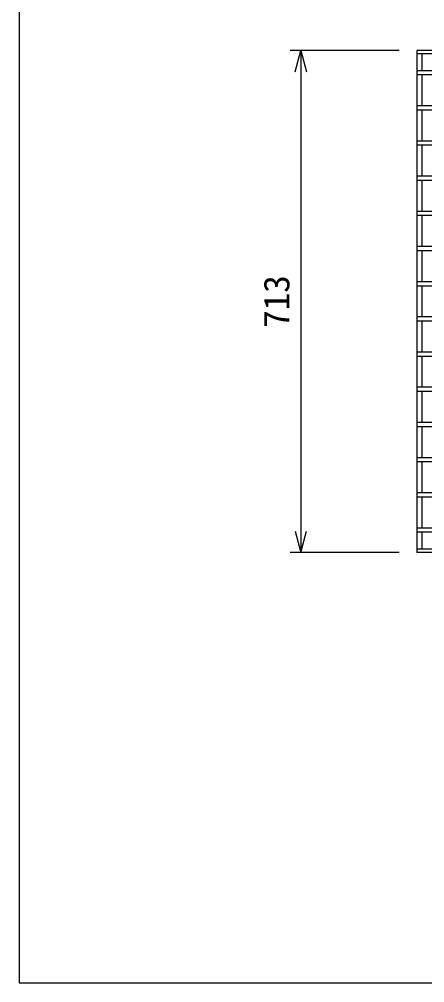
# Model space of a CAD drawing. Units: millimetres, scale not verified. Extents: x -6300 to 6300, y -4455 to 4455.
# Drawn here: x 2565 to 3141, y -3214 to -1845 of the extents above; entities that cross this region are included whole.
import ezdxf
from ezdxf.enums import TextEntityAlignment as Align

# ---------------------------------------------------------------- set-up
doc = ezdxf.new("R2010")
doc.units = ezdxf.units.MM
doc.header["$LTSCALE"] = 15
for name, color, linetype, lineweight in [('0-0_DIM', 7, 'Continuous', 25), ('0-2_HATCH', 6, 'Continuous', 25), ('0-5_TXT', 7, 'Continuous', 25)]:
    doc.layers.add(name, color=color, linetype=linetype, lineweight=lineweight)
doc.styles.add('ＭＳ ゴシック', font='')
doc.styles.get('ＭＳ ゴシック').set_extended_font_data('MS Gothic')

msp = doc.modelspace()

# ---------------------------------------------------------------- linework, layer by layer
at = {"layer": '0-0_DIM'}
for p, q in [((3104.52, -1889.58), (2949.52, -1889.58)), ((2964.52, -1889.58), (2964.52, -2602.58)), ((3104.52, -2602.58), (2949.52, -2602.58))]:
    msp.add_line(p, q, dxfattribs=at)
for points in [[(2956.48, -1919.58), (2964.52, -1889.58), (2972.56, -1919.58)], [(2956.48, -2572.58), (2964.52, -2602.58), (2972.56, -2572.58)]]:
    msp.add_lwpolyline(points, dxfattribs=at)
at = {"layer": '0-2_HATCH'}
for p, q in [((3129.52, -1889.58), (3129.52, -2602.58)), ((3842.52, -1889.58), (3129.52, -1889.58)), ((3842.52, -1894.08), (3129.52, -1894.08)), ((3136.52, -1894.08), (3136.52, -1918.08)), ((3842.52, -1918.08), (3129.52, -1918.08)), ((3842.52, -1924.08), (3129.52, -1924.08)), ((3136.52, -1924.08), (3136.52, -1968.08)), ((3842.52, -1968.08), (3129.52, -1968.08)), ((3842.52, -1974.08), (3129.52, -1974.08)), ((3136.52, -1974.08), (3136.52, -2018.08)), ((3842.52, -2018.08), (3129.52, -2018.08)), ((3842.52, -2024.08), (3129.52, -2024.08)), ((3136.52, -2024.08), (3136.52, -2068.08)), ((3842.52, -2068.08), (3129.52, -2068.08)), ((3842.52, -2074.08), (3129.52, -2074.08)), ((3136.52, -2074.08), (3136.52, -2118.08)), ((3842.52, -2118.08), (3129.52, -2118.08)), ((3842.52, -2124.08), (3129.52, -2124.08)), ((3136.52, -2124.08), (3136.52, -2168.08)), ((3842.52, -2168.08), (3129.52, -2168.08)), ((3842.52, -2174.08), (3129.52, -2174.08)), ((3136.52, -2174.08), (3136.52, -2218.08)), ((3842.52, -2218.08), (3129.52, -2218.08)), ((3842.52, -2224.08), (3129.52, -2224.08)), ((3136.52, -2224.08), (3136.52, -2268.08)), ((3842.52, -2268.08), (3129.52, -2268.08)), ((3842.52, -2274.08), (3129.52, -2274.08)), ((3136.52, -2274.08), (3136.52, -2318.08)), ((3842.52, -2318.08), (3129.52, -2318.08)), ((3842.52, -2324.08), (3129.52, -2324.08)), ((3136.52, -2324.08), (3136.52, -2368.08)), ((3842.52, -2368.08), (3129.52, -2368.08)), ((3842.52, -2374.08), (3129.52, -2374.08)), ((3136.52, -2374.08), (3136.52, -2418.08)), ((3842.52, -2418.08), (3129.52, -2418.08)), ((3842.52, -2424.08), (3129.52, -2424.08)), ((3136.52, -2424.08), (3136.52, -2468.08)), ((3842.52, -2468.08), (3129.52, -2468.08)), ((3842.52, -2474.08), (3129.52, -2474.08)), ((3136.52, -2474.08), (3136.52, -2518.08)), ((3842.52, -2518.08), (3129.52, -2518.08)), ((3842.52, -2524.08), (3129.52, -2524.08)), ((3136.52, -2524.08), (3136.52, -2568.08)), ((3842.52, -2568.08), (3129.52, -2568.08)), ((3842.52, -2574.08), (3129.52, -2574.08)), ((3136.52, -2574.08), (3136.52, -2598.08)), ((3842.52, -2598.08), (3129.52, -2598.08)), ((3842.52, -2602.58), (3129.52, -2602.58))]:
    msp.add_line(p, q, dxfattribs=at)
at = {"layer": '0-5_TXT'}
msp.add_lwpolyline([(2564.89, -3214.19), (4564.89, -3214.19), (4564.89, -114.19), (2564.89, -114.19)], close=True, dxfattribs=at)

# ---------------------------------------------------------------- texts
at = {"layer": '0-0_DIM', "style": 'ＭＳ ゴシック'}
msp.add_text('713', height=36.66, rotation=90, dxfattribs=at).set_placement((2959.52, -2283.58), align=Align.BOTTOM_LEFT)

doc.saveas('drawing.dxf')
